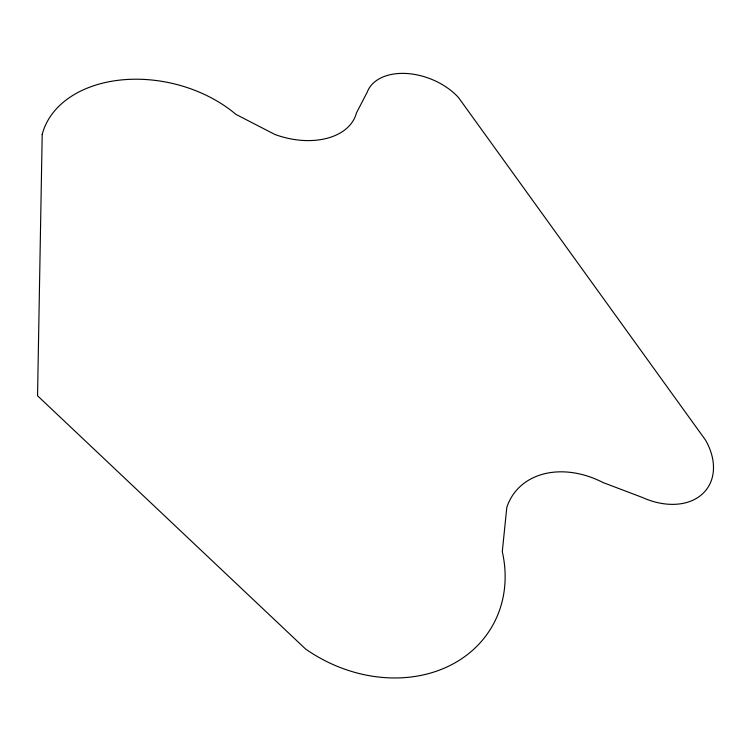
<?xml version="1.0" encoding="UTF-8"?>
<svg xmlns="http://www.w3.org/2000/svg" width="751" height="751" viewBox="0 0 751 751"><rect width="100%" height="100%" fill="white"/><g stroke="black" fill="none" stroke-linecap="round" stroke-linejoin="round"><path stroke-width="1.13" d="M42.197 134.504L37.55 395.786L305.526 648.967A136.513 113.955 30.7 0 0 449.633 665.686A136.513 113.955 30.7 0 0 502.297 551.647L506.784 507.46A83.089 63.469 37.3 0 1 603.025 482.536L642.462 497.5A64.736 46.224 35.3 0 0 702.298 494.074A64.736 46.224 35.3 0 0 705.63 440.246L458.495 97.536A54.232 35.156 21.5 0 0 406.573 73.495A54.232 35.156 21.5 0 0 367.23 92.138L356.453 112.932A66.745 43.933 17.8 0 1 274.857 134.448L235.927 114.377A115.823 80.939 13.4 0 0 120.855 79.991A115.823 80.939 13.4 0 0 42.197 134.504"/></g></svg>
